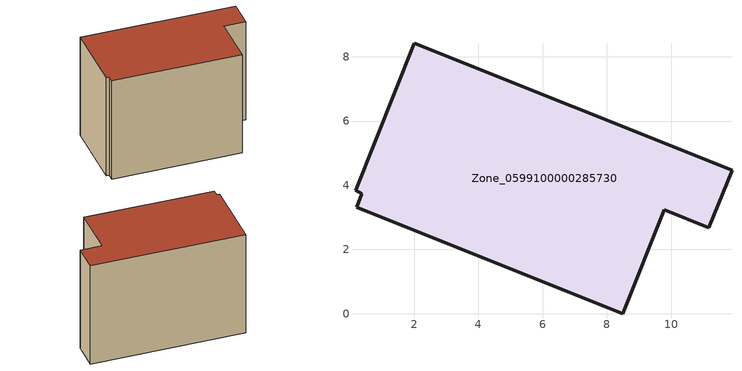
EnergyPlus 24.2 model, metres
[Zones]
Zone_0599100000285730
 floor ground (C_G): 0.37,3.74 0.17,3.84 2.01,8.42 11.9,4.46 11.18,2.68 9.79,3.23 8.49,0 0.21,3.31 z0.43
 wall outside (C_F): 11.9,4.46 2.01,8.42 0.17,3.84 0.37,3.74 0.21,3.31 8.49,0 9.79,3.23 11.18,2.68 11.9,4.46 z0.43:8.08
 roof outside (C_R): 0.37,3.74 0.21,3.31 8.49,0 9.79,3.23 11.18,2.68 11.9,4.46 2.01,8.42 0.17,3.84 z8.08
[BUILDING]
Pand.0599100000285730: North Axis=0; Terrain=City; Loads Convergence Tolerance Value=0.04; Temperature Convergence Tolerance Value=0.4; Solar Distribution=FullExterior; Maximum Number of Warmup Days=25; Minimum Number of Warmup Days=1
[Site:Location]
Rotterdam.The.Hague.AP_ZH_NLD Design_Conditions: Latitude=51.96; Longitude=4.45; Time Zone=1; Elevation=-4.5
[SITE:GROUNDTEMPERATURE:BUILDINGSURFACE]
18, 18, 18, 18, 18, 18, 18, 18, 18, 18, 18, 18
[MATERIAL] Thermal Absorptance=0.9; Solar Absorptance=0.7; Visible Absorptance=0.7
Name | Roughness | Thickness | Conductivity | Density | Specific Heat
G.TI.1975-1991 | MediumSmooth | 0.15 | 0.288461 | 540 | 1210
F.TI.1975-1991 | Rough | 0.3 | 0.230769 | 1920 | 840
R.TI.1975-1991 | MediumRough | 0.2 | 0.153846 | 1500 | 1000
[CONSTRUCTION]
C_G: G.TI.1975-1991
C_F: F.TI.1975-1991
C_R: R.TI.1975-1991
[ZONE]
Zone_0599100000285730: Type=1; Multiplier=1; Ceiling Height=Autocalculate; Volume=Autocalculate; Floor Area=autocalculate; Part of Total Floor Area=Yes
[ZONEINFILTRATION:DESIGNFLOWRATE]
Infil_Zone_0599100000285730: Zone or ZoneList or Space or SpaceList=Zone_0599100000285730; Schedule=AlwaysOn; Design Flow Rate Calculation Method=Flow/Area; Flow Rate per Floor Area=0.003; Constant Term Coefficient=1; Temperature Term Coefficient=0; Velocity Term Coefficient=0; Velocity Squared Term Coefficient=0
[HVACTEMPLATE:ZONE:IDEALLOADSAIRSYSTEM]
Zone_0599100000285730: Maximum Heating Supply Air Temperature=50; Minimum Cooling Supply Air Temperature=13; Maximum Heating Supply Air Humidity Ratio=0.0156; Minimum Cooling Supply Air Humidity Ratio=0.0077; Heating Limit=NoLimit; Cooling Limit=NoLimit; Dehumidification Control Type=ConstantSensibleHeatRatio; Cooling Sensible Heat Ratio=0.7; Dehumidification Setpoint=60; Humidification Control Type=None; Humidification Setpoint=30; Outdoor Air Method=None; Outdoor Air Flow Rate per Person=0.00944; Outdoor Air Flow Rate per Zone Floor Area=0; Outdoor Air Flow Rate per Zone=0; Demand Controlled Ventilation Type=None; Outdoor Air Economizer Type=NoEconomizer; Heat Recovery Type=None; Sensible Heat Recovery Effectiveness=0.7; Latent Heat Recovery Effectiveness=0.65
[ZONECONTROL:THERMOSTAT]
ThermostatControl_Zone_0599100000285730: Zone or ZoneList=Zone_0599100000285730; Control Type Schedule=DualSetpointControlType; Control 1=Thermostat_Zone_0599100000285730; Temperature Difference Between Cutout And Setpoint=0
[THERMOSTATSETPOINT:DUALSETPOINT]
Thermostat_Zone_0599100000285730: Heating Setpoint Temperature Schedule=HeatingSetpoint_Zone_0599100000285730; Cooling Setpoint Temperature Schedule=CoolingSetpoint_Zone_0599100000285730
[SCHEDULE:COMPACT]
HeatingSetpoint_Zone_0599100000285730: Through: 12/31, For: AllDays, Until: 24:00, 21
CoolingSetpoint_Zone_0599100000285730: Through: 12/31, For: AllDays, Until: 24:00, 24
DualSetpointControlType: Through: 12/31, For: AllDays, Until: 24:00, 4
AlwaysOn: Through: 12/31, For: AllDays, Until: 24:00, 1
